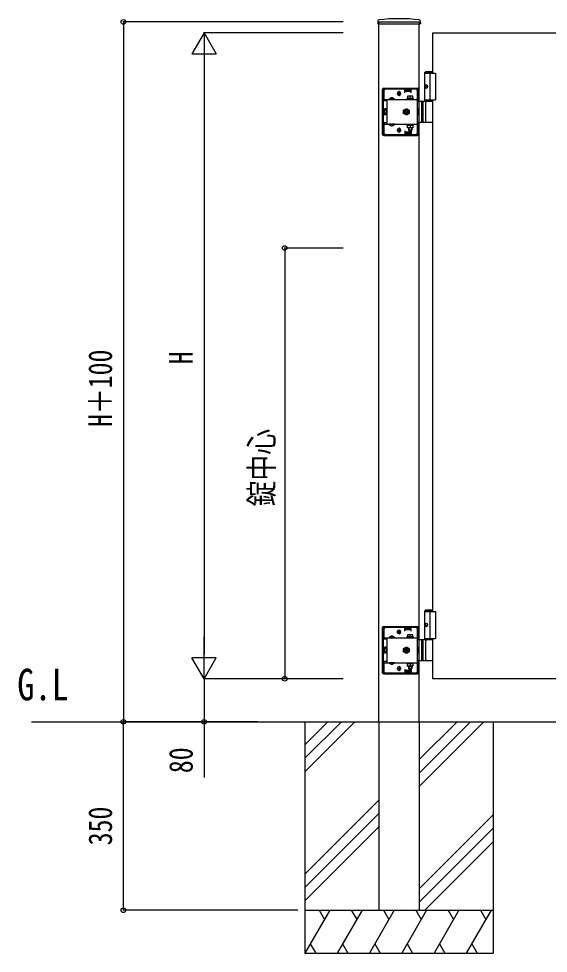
# Model space of a CAD drawing. Units: millimetres, scale not verified. Extents: x -4205 to 4205, y -2970 to 2970.
# Drawn here: x -2422 to -1437, y -322 to 1414 of the extents above; entities that cross this region are included whole.
import ezdxf
from ezdxf.enums import TextEntityAlignment as Align

# ---------------------------------------------------------------- set-up
doc = ezdxf.new("R2010")
doc.units = ezdxf.units.MM
doc.header["$LTSCALE"] = 12
for name, color, linetype in [('0-2_USER1', 3, 'Continuous'), ('0-4_YKK_A1', 4, 'Continuous'), ('0-5_YKK_D', 6, 'Continuous')]:
    doc.layers.add(name, color=color, linetype=linetype)
doc.styles.add('ＭＳ ゴシック', font='')
doc.styles.get('ＭＳ ゴシック').set_extended_font_data('MS Gothic')

msp = doc.modelspace()

# ---------------------------------------------------------------- linework, layer by layer
at = {"layer": '0-4_YKK_A1'}
for p, q in [((-1753.82, 1410.03), (-1754.08, 1405.16)), ((-1751.98, 1408.13), (-1751.98, 1404.63)), ((-1675.14, 1410.03), (-1674.88, 1405.16)), ((-1753.58, 1404.63), (-1675.38, 1404.63)), ((-1751.98, 108.13), (-1751.98, 1404.63)), ((-1676.98, 108.13), (-1676.98, 1404.63)), ((-1651.98, 1313.13), (-1651.98, 1388.13)), ((-1664.48, 1316.13), (-1666.48, 1314.13)), ((-1666.48, 1260.13), (-1666.48, 1314.13)), ((-1666.48, 1314.13), (-1651.98, 1314.13)), ((-1664.48, 1316.13), (-1651.98, 1316.13)), ((-1656.98, 1313.13), (-1656.98, 1263.13)), ((-1742.98, 1285.13), (-1679.98, 1285.13)), ((-1688.48, 1283.63), (-1688.48, 1285.13)), ((-1680.48, 1283.63), (-1680.48, 1285.13)), ((-1665.18, 1290.23), (-1665.78, 1290.23)), ((-1665.18, 1286.03), (-1665.78, 1286.03)), ((-1664.17, 1288.55), (-1664.76, 1288.55)), ((-1664.17, 1287.71), (-1664.76, 1287.71)), ((-1744.98, 1199.13), (-1744.98, 1283.13)), ((-1743.48, 1199.13), (-1743.48, 1283.13)), ((-1742.98, 1283.63), (-1679.98, 1283.63)), ((-1742.98, 1280.13), (-1742.98, 1261.83)), ((-1703.98, 1283.13), (-1739.98, 1283.13)), ((-1718.48, 1275.13), (-1710.48, 1275.13)), ((-1717.73, 1274.88), (-1717.73, 1275.38)), ((-1714.48, 1271.13), (-1714.48, 1279.13)), ((-1711.23, 1274.88), (-1711.23, 1275.38)), ((-1703.98, 1276.63), (-1703.98, 1283.13)), ((-1691.98, 1282.13), (-1703.98, 1282.13)), ((-1691.98, 1279.13), (-1703.98, 1279.13)), ((-1702.98, 1280.63), (-1702.98, 1283.63)), ((-1702.98, 1280.63), (-1692.98, 1280.63)), ((-1698.98, 1269.93), (-1698.98, 1265.93)), ((-1688.98, 1269.93), (-1698.98, 1269.93)), ((-1693.98, 1265.93), (-1693.98, 1269.5)), ((-1692.98, 1280.63), (-1692.98, 1283.63)), ((-1691.98, 1276.63), (-1691.98, 1283.13)), ((-1682.98, 1283.13), (-1691.98, 1283.13)), ((-1688.98, 1265.93), (-1688.98, 1269.93)), ((-1679.98, 1202.13), (-1679.98, 1280.13)), ((-1679.48, 1260.13), (-1679.48, 1283.13)), ((-1677.98, 1260.13), (-1677.98, 1283.13)), ((-1742.98, 1264.33), (-1679.98, 1264.33)), ((-1736.98, 1261.83), (-1742.98, 1261.83)), ((-1736.98, 1261.83), (-1736.98, 1264.33)), ((-1736.98, 1261.83), (-1736.98, 1220.43)), ((-1732.73, 1264.84), (-1732.73, 1264.33)), ((-1723.23, 1264.84), (-1732.73, 1264.84)), ((-1723.23, 1264.33), (-1732.73, 1264.33)), ((-1730.33, 1266.83), (-1729.13, 1264.36)), ((-1729.13, 1264.36), (-1727.98, 1263.75)), ((-1726.84, 1264.36), (-1727.98, 1263.75)), ((-1725.63, 1266.83), (-1726.84, 1264.36)), ((-1723.23, 1264.84), (-1723.23, 1264.33)), ((-1700.23, 1265.93), (-1700.23, 1264.33)), ((-1687.73, 1265.93), (-1700.23, 1265.93)), ((-1700.23, 1264.33), (-1687.73, 1264.33)), ((-1698.98, 1265.93), (-1688.98, 1265.93)), ((-1687.73, 1264.33), (-1687.73, 1265.93)), ((-1676.98, 1260.13), (-1679.98, 1260.13)), ((-1679.48, 1261.83), (-1677.98, 1261.83)), ((-1651.98, 1260.13), (-1676.98, 1260.13)), ((-1672.98, 1260.13), (-1672.98, 1222.13)), ((-1670.48, 1260.13), (-1670.48, 1222.13)), ((-1666.48, 1263.13), (-1646.98, 1263.13)), ((-1664.79, 1223.63), (-1664.79, 1258.63)), ((-1651.98, 313.13), (-1651.98, 1263.13)), ((-1741.28, 1246.13), (-1740.83, 1246.9)), ((-1741.28, 1246.13), (-1741.28, 1236.13)), ((-1741.28, 1236.13), (-1740.83, 1235.36)), ((-1737.28, 1246.9), (-1740.83, 1246.9)), ((-1737.28, 1244.02), (-1740.83, 1244.02)), ((-1737.28, 1238.24), (-1740.83, 1238.24)), ((-1737.28, 1235.36), (-1740.83, 1235.36)), ((-1737.28, 1235.36), (-1737.28, 1246.9)), ((-1737.28, 1245.03), (-1736.98, 1245.03)), ((-1737.28, 1237.23), (-1737.28, 1245.03)), ((-1737.28, 1237.23), (-1736.98, 1237.23)), ((-1705.98, 1244.02), (-1700.98, 1246.9)), ((-1705.98, 1238.24), (-1705.98, 1244.02)), ((-1700.98, 1235.36), (-1705.98, 1238.24)), ((-1704.13, 1241.73), (-1702.89, 1241.73)), ((-1704.13, 1240.53), (-1704.13, 1241.73)), ((-1702.89, 1240.53), (-1704.13, 1240.53)), ((-1701.58, 1243.04), (-1701.58, 1244.28)), ((-1701.58, 1244.28), (-1700.38, 1244.28)), ((-1700.98, 1246.9), (-1695.98, 1244.02)), ((-1695.98, 1238.24), (-1700.98, 1235.36)), ((-1700.38, 1244.28), (-1700.38, 1243.04)), ((-1700.38, 1239.22), (-1700.38, 1237.98)), ((-1697.83, 1240.53), (-1699.07, 1240.53)), ((-1695.98, 1244.02), (-1695.98, 1238.24)), ((-1736.98, 1220.43), (-1742.98, 1220.43)), ((-1742.98, 1220.43), (-1742.98, 1202.13)), ((-1742.98, 1217.93), (-1679.98, 1217.93)), ((-1736.98, 1220.43), (-1736.98, 1217.93)), ((-1723.23, 1217.93), (-1732.73, 1217.93)), ((-1732.73, 1217.42), (-1732.73, 1217.93)), ((-1723.23, 1217.42), (-1732.73, 1217.42)), ((-1730.33, 1215.43), (-1729.13, 1217.9)), ((-1729.13, 1217.9), (-1727.98, 1218.51)), ((-1726.84, 1217.9), (-1727.98, 1218.51)), ((-1725.63, 1215.43), (-1726.84, 1217.9)), ((-1723.23, 1217.42), (-1723.23, 1217.93)), ((-1700.23, 1217.93), (-1687.73, 1217.93)), ((-1700.23, 1216.33), (-1700.23, 1217.93)), ((-1687.73, 1216.33), (-1700.23, 1216.33)), ((-1698.98, 1211.33), (-1698.98, 1216.33)), ((-1698.98, 1216.33), (-1688.98, 1216.33)), ((-1697.18, 1217.93), (-1697.18, 1216.33)), ((-1693.98, 1216.33), (-1693.98, 1211.76)), ((-1690.78, 1217.93), (-1690.78, 1216.33)), ((-1688.98, 1216.33), (-1688.98, 1211.33)), ((-1687.73, 1217.93), (-1687.73, 1216.33)), ((-1679.98, 1222.13), (-1676.98, 1222.13)), ((-1679.48, 1199.13), (-1679.48, 1222.13)), ((-1679.48, 1220.43), (-1677.98, 1220.43)), ((-1677.98, 1199.13), (-1677.98, 1222.13)), ((-1676.98, 1222.13), (-1651.98, 1222.13)), ((-1742.98, 1198.63), (-1679.98, 1198.63)), ((-1739.98, 1199.13), (-1703.98, 1199.13)), ((-1718.48, 1207.13), (-1710.48, 1207.13)), ((-1717.73, 1207.38), (-1717.73, 1206.88)), ((-1714.48, 1211.13), (-1714.48, 1203.13)), ((-1711.23, 1207.38), (-1711.23, 1206.88)), ((-1703.98, 1205.63), (-1703.98, 1199.13)), ((-1691.98, 1203.13), (-1703.98, 1203.13)), ((-1691.98, 1200.13), (-1703.98, 1200.13)), ((-1702.98, 1201.63), (-1702.98, 1198.63)), ((-1702.98, 1201.63), (-1692.98, 1201.63)), ((-1688.98, 1211.33), (-1698.98, 1211.33)), ((-1696.98, 1211.33), (-1696.98, 1206.93)), ((-1696.98, 1206.93), (-1695.98, 1205.93)), ((-1690.98, 1206.93), (-1696.98, 1206.93)), ((-1696.44, 1211.33), (-1696.44, 1206.39)), ((-1691.98, 1205.93), (-1695.98, 1205.93)), ((-1692.98, 1201.63), (-1692.98, 1198.63)), ((-1690.98, 1206.93), (-1691.98, 1205.93)), ((-1691.98, 1205.63), (-1691.98, 1199.13)), ((-1691.98, 1199.13), (-1682.98, 1199.13)), ((-1691.52, 1211.33), (-1691.52, 1206.39)), ((-1690.98, 1211.33), (-1690.98, 1206.93)), ((-1688.48, 1197.13), (-1688.48, 1198.63)), ((-1680.48, 1197.13), (-1680.48, 1198.63)), ((-1742.98, 1197.13), (-1679.98, 1197.13)), ((-1664.48, 316.13), (-1666.48, 314.13)), ((-1666.48, 260.13), (-1666.48, 314.13)), ((-1666.48, 314.13), (-1651.98, 314.13)), ((-1664.48, 316.13), (-1651.98, 316.13)), ((-1656.98, 313.13), (-1656.98, 263.13)), ((-1744.98, 199.13), (-1744.98, 283.13)), ((-1743.48, 199.13), (-1743.48, 283.13)), ((-1742.98, 285.13), (-1679.98, 285.13)), ((-1742.98, 283.63), (-1679.98, 283.63)), ((-1742.98, 280.13), (-1742.98, 261.83)), ((-1703.98, 283.13), (-1739.98, 283.13)), ((-1714.48, 271.13), (-1714.48, 279.13)), ((-1703.98, 276.63), (-1703.98, 283.13)), ((-1691.98, 282.13), (-1703.98, 282.13)), ((-1691.98, 279.13), (-1703.98, 279.13)), ((-1702.98, 280.63), (-1702.98, 283.63)), ((-1702.98, 280.63), (-1692.98, 280.63)), ((-1692.98, 280.63), (-1692.98, 283.63)), ((-1691.98, 276.63), (-1691.98, 283.13)), ((-1682.98, 283.13), (-1691.98, 283.13)), ((-1688.48, 283.63), (-1688.48, 285.13)), ((-1680.48, 283.63), (-1680.48, 285.13)), ((-1679.98, 202.13), (-1679.98, 280.13)), ((-1679.48, 260.13), (-1679.48, 283.13)), ((-1677.98, 260.13), (-1677.98, 283.13)), ((-1665.18, 290.23), (-1665.78, 290.23)), ((-1665.18, 286.03), (-1665.78, 286.03)), ((-1664.17, 288.55), (-1664.76, 288.55)), ((-1664.17, 287.71), (-1664.76, 287.71)), ((-1742.98, 264.33), (-1679.98, 264.33)), ((-1736.98, 261.83), (-1742.98, 261.83)), ((-1736.98, 261.83), (-1736.98, 264.33)), ((-1736.98, 261.83), (-1736.98, 220.43)), ((-1732.73, 264.84), (-1732.73, 264.33)), ((-1723.23, 264.84), (-1732.73, 264.84)), ((-1723.23, 264.33), (-1732.73, 264.33)), ((-1730.33, 266.83), (-1729.13, 264.36)), ((-1729.13, 264.36), (-1727.98, 263.75)), ((-1726.84, 264.36), (-1727.98, 263.75)), ((-1725.63, 266.83), (-1726.84, 264.36)), ((-1723.23, 264.84), (-1723.23, 264.33)), ((-1718.48, 275.13), (-1710.48, 275.13)), ((-1717.73, 274.88), (-1717.73, 275.38)), ((-1711.23, 274.88), (-1711.23, 275.38)), ((-1700.23, 265.93), (-1700.23, 264.33)), ((-1687.73, 265.93), (-1700.23, 265.93)), ((-1700.23, 264.33), (-1687.73, 264.33)), ((-1698.98, 269.93), (-1698.98, 265.93)), ((-1688.98, 269.93), (-1698.98, 269.93)), ((-1698.98, 265.93), (-1688.98, 265.93)), ((-1693.98, 265.93), (-1693.98, 269.5)), ((-1688.98, 265.93), (-1688.98, 269.93)), ((-1687.73, 264.33), (-1687.73, 265.93)), ((-1679.48, 261.83), (-1677.98, 261.83)), ((-1666.48, 263.13), (-1646.98, 263.13)), ((-1741.28, 246.13), (-1740.83, 246.9)), ((-1741.28, 246.13), (-1741.28, 236.13)), ((-1737.28, 246.9), (-1740.83, 246.9)), ((-1737.28, 244.02), (-1740.83, 244.02)), ((-1737.28, 235.36), (-1737.28, 246.9)), ((-1737.28, 245.03), (-1736.98, 245.03)), ((-1737.28, 237.23), (-1737.28, 245.03)), ((-1705.98, 244.02), (-1700.98, 246.9)), ((-1705.98, 238.24), (-1705.98, 244.02)), ((-1701.58, 243.04), (-1701.58, 244.28)), ((-1701.58, 244.28), (-1700.38, 244.28)), ((-1700.98, 246.9), (-1695.98, 244.02)), ((-1700.38, 244.28), (-1700.38, 243.04)), ((-1695.98, 244.02), (-1695.98, 238.24)), ((-1676.98, 260.13), (-1679.98, 260.13)), ((-1651.98, 260.13), (-1676.98, 260.13)), ((-1672.98, 260.13), (-1672.98, 222.13)), ((-1670.48, 260.13), (-1670.48, 222.13)), ((-1664.79, 223.63), (-1664.79, 258.63)), ((-1741.28, 236.13), (-1740.83, 235.36)), ((-1737.28, 238.24), (-1740.83, 238.24)), ((-1737.28, 235.36), (-1740.83, 235.36)), ((-1737.28, 237.23), (-1736.98, 237.23)), ((-1700.98, 235.36), (-1705.98, 238.24)), ((-1704.13, 241.73), (-1702.89, 241.73)), ((-1704.13, 240.53), (-1704.13, 241.73)), ((-1702.89, 240.53), (-1704.13, 240.53)), ((-1695.98, 238.24), (-1700.98, 235.36)), ((-1700.38, 239.22), (-1700.38, 237.98)), ((-1697.83, 240.53), (-1699.07, 240.53)), ((-1736.98, 220.43), (-1742.98, 220.43)), ((-1742.98, 220.43), (-1742.98, 202.13)), ((-1742.98, 217.93), (-1679.98, 217.93)), ((-1736.98, 220.43), (-1736.98, 217.93)), ((-1723.23, 217.93), (-1732.73, 217.93)), ((-1732.73, 217.42), (-1732.73, 217.93)), ((-1723.23, 217.42), (-1732.73, 217.42)), ((-1730.33, 215.43), (-1729.13, 217.9)), ((-1729.13, 217.9), (-1727.98, 218.51)), ((-1726.84, 217.9), (-1727.98, 218.51)), ((-1725.63, 215.43), (-1726.84, 217.9)), ((-1723.23, 217.42), (-1723.23, 217.93)), ((-1714.48, 211.13), (-1714.48, 203.13)), ((-1700.23, 217.93), (-1687.73, 217.93)), ((-1700.23, 216.33), (-1700.23, 217.93)), ((-1687.73, 216.33), (-1700.23, 216.33)), ((-1698.98, 211.33), (-1698.98, 216.33)), ((-1698.98, 216.33), (-1688.98, 216.33)), ((-1688.98, 211.33), (-1698.98, 211.33)), ((-1697.18, 217.93), (-1697.18, 216.33)), ((-1696.98, 211.33), (-1696.98, 206.93)), ((-1696.44, 211.33), (-1696.44, 206.39)), ((-1693.98, 216.33), (-1693.98, 211.76)), ((-1691.52, 211.33), (-1691.52, 206.39)), ((-1690.98, 211.33), (-1690.98, 206.93)), ((-1690.78, 217.93), (-1690.78, 216.33)), ((-1688.98, 216.33), (-1688.98, 211.33)), ((-1687.73, 217.93), (-1687.73, 216.33)), ((-1679.98, 222.13), (-1676.98, 222.13)), ((-1679.48, 199.13), (-1679.48, 222.13)), ((-1679.48, 220.43), (-1677.98, 220.43)), ((-1677.98, 199.13), (-1677.98, 222.13)), ((-1676.98, 222.13), (-1651.98, 222.13)), ((-1742.98, 198.63), (-1679.98, 198.63)), ((-1742.98, 197.13), (-1679.98, 197.13)), ((-1739.98, 199.13), (-1703.98, 199.13)), ((-1718.48, 207.13), (-1710.48, 207.13)), ((-1717.73, 207.38), (-1717.73, 206.88)), ((-1711.23, 207.38), (-1711.23, 206.88)), ((-1703.98, 205.63), (-1703.98, 199.13)), ((-1691.98, 203.13), (-1703.98, 203.13)), ((-1691.98, 200.13), (-1703.98, 200.13)), ((-1702.98, 201.63), (-1702.98, 198.63)), ((-1702.98, 201.63), (-1692.98, 201.63)), ((-1696.98, 206.93), (-1695.98, 205.93)), ((-1690.98, 206.93), (-1696.98, 206.93)), ((-1691.98, 205.93), (-1695.98, 205.93)), ((-1692.98, 201.63), (-1692.98, 198.63)), ((-1690.98, 206.93), (-1691.98, 205.93)), ((-1691.98, 205.63), (-1691.98, 199.13)), ((-1691.98, 199.13), (-1682.98, 199.13)), ((-1688.48, 197.13), (-1688.48, 198.63)), ((-1680.48, 197.13), (-1680.48, 198.63)), ((-2398.15, 108.13), (-121.26, 108.13)), ((-1889.48, 108.13), (-1889.48, -321.87)), ((-1846.69, 108.13), (-1889.48, 65.34)), ((-1821.69, 108.13), (-1889.48, 40.34)), ((-1796.69, 108.13), (-1889.48, 15.34)), ((-1751.98, 108.13), (-1751.98, -241.87)), ((-1676.98, 108.13), (-1676.98, -241.87)), ((-1606.69, 108.13), (-1676.98, 37.84)), ((-1581.69, 108.13), (-1676.98, 12.84)), ((-1556.69, 108.13), (-1676.98, -12.16)), ((-1539.48, 108.13), (-1539.48, -321.87)), ((-1751.98, -37.16), (-1889.48, -174.66)), ((-1751.98, -62.16), (-1889.48, -199.66)), ((-1539.48, -64.66), (-1676.98, -202.16)), ((-1751.98, -87.16), (-1889.48, -224.66)), ((-1539.48, -89.66), (-1676.98, -227.16)), ((-1539.48, -114.66), (-1666.69, -241.87)), ((-1889.48, -241.87), (-1539.48, -241.87)), ((-1843.29, -241.87), (-1889.48, -321.87)), ((-1863.29, -241.87), (-1853.29, -259.19)), ((-1783.29, -241.87), (-1829.48, -321.87)), ((-1803.29, -241.87), (-1793.29, -259.19)), ((-1723.29, -241.87), (-1769.48, -321.87)), ((-1751.98, -241.87), (-1676.98, -241.87)), ((-1743.29, -241.87), (-1733.29, -259.19)), ((-1663.29, -241.87), (-1709.48, -321.87)), ((-1683.29, -241.87), (-1673.29, -259.19)), ((-1603.29, -241.87), (-1649.48, -321.87)), ((-1623.29, -241.87), (-1613.29, -259.19)), ((-1543.29, -241.87), (-1589.48, -321.87)), ((-1563.29, -241.87), (-1553.29, -259.19)), ((-1879.48, -304.55), (-1869.48, -321.87)), ((-1819.48, -304.55), (-1809.48, -321.87)), ((-1759.48, -304.55), (-1749.48, -321.87)), ((-1699.48, -304.55), (-1689.48, -321.87)), ((-1639.48, -304.55), (-1629.48, -321.87)), ((-1579.48, -304.55), (-1569.48, -321.87)), ((-1889.48, -321.87), (-1539.48, -321.87))]:
    msp.add_line(p, q, dxfattribs=at)
for points in [[(-1751.98, 1408.13), (-1676.98, 1408.13), (-1676.98, 1404.63)], [(-1651.98, 1388.13), (-1251.98, 1388.13), (-1251.98, 188.13), (-1651.98, 188.13), (-1651.98, 263.13)], [(-1666.48, 1313.13), (-1646.98, 1313.13), (-1646.98, 1263.13)], [(-1665.89, 1289.39), (-1665.92, 1289.23), (-1665.96, 1289.07), (-1666.03, 1288.92), (-1666.11, 1288.8), (-1666.21, 1288.69), (-1666.27, 1288.64)], [(-1666.27, 1287.62), (-1666.21, 1287.57), (-1666.11, 1287.46), (-1666.03, 1287.34), (-1665.96, 1287.19), (-1665.92, 1287.03), (-1665.89, 1286.87)], [(-1664.76, 1288.55), (-1664.87, 1288.57), (-1664.98, 1288.61), (-1665.08, 1288.69), (-1665.17, 1288.8), (-1665.24, 1288.92), (-1665.28, 1289.07), (-1665.3, 1289.23), (-1665.3, 1289.39)], [(-1665.3, 1286.87), (-1665.3, 1287.03), (-1665.28, 1287.19), (-1665.24, 1287.34), (-1665.17, 1287.46), (-1665.08, 1287.57), (-1664.98, 1287.65), (-1664.87, 1287.69), (-1664.76, 1287.71)], [(-1700.38, 1237.98), (-1701.58, 1237.98), (-1701.58, 1239.22)], [(-1699.07, 1241.73), (-1697.83, 1241.73), (-1697.83, 1240.53)], [(-1679.98, 1236.03), (-1677.98, 1236.03), (-1677.98, 1246.23), (-1679.98, 1246.23)], [(-1666.48, 313.13), (-1646.98, 313.13), (-1646.98, 263.13)], [(-1665.89, 289.39), (-1665.92, 289.23), (-1665.96, 289.07), (-1666.03, 288.92), (-1666.11, 288.8), (-1666.21, 288.69), (-1666.27, 288.64)], [(-1666.27, 287.62), (-1666.21, 287.57), (-1666.11, 287.46), (-1666.03, 287.34), (-1665.96, 287.19), (-1665.92, 287.03), (-1665.89, 286.87)], [(-1664.76, 288.55), (-1664.87, 288.57), (-1664.98, 288.61), (-1665.08, 288.69), (-1665.17, 288.8), (-1665.24, 288.92), (-1665.28, 289.07), (-1665.3, 289.23), (-1665.3, 289.39)], [(-1665.3, 286.87), (-1665.3, 287.03), (-1665.28, 287.19), (-1665.24, 287.34), (-1665.17, 287.46), (-1665.08, 287.57), (-1664.98, 287.65), (-1664.87, 287.69), (-1664.76, 287.71)], [(-1679.98, 236.03), (-1677.98, 236.03), (-1677.98, 246.23), (-1679.98, 246.23)], [(-1700.38, 237.98), (-1701.58, 237.98), (-1701.58, 239.22)], [(-1699.07, 241.73), (-1697.83, 241.73), (-1697.83, 240.53)]]:
    msp.add_lwpolyline(points, dxfattribs=at)
for centre, radius, start, end in [((-1751.83, 1409.93), 2, 96.74435, 177), ((-1714.48, 1094.13), 320, 83.25565, 96.74435), ((-1677.13, 1409.93), 2, 3, 83.25565), ((-1753.58, 1405.13), 0.5, 177, 270), ((-1675.38, 1405.13), 0.5, 270, 3), ((-1742.98, 1283.13), 2, 90, 180), ((-1679.98, 1283.13), 2, 0, 90), ((-1742.98, 1283.13), 0.5, 90, 180), ((-1739.98, 1280.13), 3, 90, 180), ((-1727.98, 1261.56), 5.77, 34.65097, 145.34903), ((-1714.48, 1275.38), 3.25, 0, 180), ((-1714.48, 1274.88), 3.25, 180, 0), ((-1696.48, 1262.5), 7.43, 70.34714, 109.65286), ((-1691.48, 1262.5), 7.43, 70.34714, 109.65286), ((-1682.98, 1280.13), 3, 0, 90), ((-1679.98, 1283.13), 0.5, 0, 90), ((-1663.29, 1258.63), 1.5, 90, 180), ((-1738.72, 1245.46), 2.56, 145.61575, 214.38425), ((-1731.73, 1241.13), 9.55, 162.41205, 197.58795), ((-1738.72, 1236.8), 2.56, 145.61575, 214.38425), ((-1700.98, 1241.13), 5, 103.11701, 349.84078), ((-1700.98, 1241.13), 4.3, 96.72822, 356.22957), ((-1702.89, 1243.04), 1.31, 270, 0), ((-1702.89, 1239.22), 1.31, 0, 90), ((-1700.98, 1241.13), 5, 349.84078, 103.11701), ((-1700.98, 1241.13), 4.3, 356.22957, 96.72822), ((-1699.07, 1243.04), 1.31, 180, 270), ((-1699.07, 1239.22), 1.31, 90, 180), ((-1727.98, 1220.7), 5.77, 214.65097, 325.34903), ((-1663.29, 1223.63), 1.5, 180, 270), ((-1742.98, 1199.13), 2, 180, 270), ((-1742.98, 1199.13), 0.5, 180, 270), ((-1739.98, 1202.13), 3, 180, 270), ((-1714.48, 1207.38), 3.25, 0, 180), ((-1714.48, 1206.88), 3.25, 180, 0), ((-1696.48, 1218.76), 7.43, 250.34714, 289.65286), ((-1691.48, 1218.76), 7.43, 250.34714, 289.65286), ((-1682.98, 1202.13), 3, 270, 0), ((-1679.98, 1199.13), 0.5, 270, 0), ((-1679.98, 1199.13), 2, 270, 0), ((-1742.98, 283.13), 2, 90, 180), ((-1742.98, 283.13), 0.5, 90, 180), ((-1739.98, 280.13), 3, 90, 180), ((-1714.48, 275.38), 3.25, 0, 180), ((-1682.98, 280.13), 3, 0, 90), ((-1679.98, 283.13), 2, 0, 90), ((-1679.98, 283.13), 0.5, 0, 90), ((-1727.98, 261.56), 5.77, 34.65097, 145.34903), ((-1714.48, 274.88), 3.25, 180, 0), ((-1696.48, 262.5), 7.43, 70.34714, 109.65286), ((-1691.48, 262.5), 7.43, 70.34714, 109.65286), ((-1738.72, 245.46), 2.56, 145.61575, 214.38425), ((-1731.73, 241.13), 9.55, 162.41205, 197.58795), ((-1700.98, 241.13), 5, 103.11701, 349.84078), ((-1700.98, 241.13), 4.3, 96.72822, 356.22957), ((-1702.89, 243.04), 1.31, 270, 0), ((-1700.98, 241.13), 5, 349.84078, 103.11701), ((-1700.98, 241.13), 4.3, 356.22957, 96.72822), ((-1699.07, 243.04), 1.31, 180, 270), ((-1663.29, 258.63), 1.5, 90, 180), ((-1738.72, 236.8), 2.56, 145.61575, 214.38425), ((-1702.89, 239.22), 1.31, 0, 90), ((-1699.07, 239.22), 1.31, 90, 180), ((-1727.98, 220.7), 5.77, 214.65097, 325.34903), ((-1714.48, 207.38), 3.25, 0, 180), ((-1696.48, 218.76), 7.43, 250.34714, 289.65286), ((-1691.48, 218.76), 7.43, 250.34714, 289.65286), ((-1663.29, 223.63), 1.5, 180, 270), ((-1742.98, 199.13), 2, 180, 270), ((-1742.98, 199.13), 0.5, 180, 270), ((-1739.98, 202.13), 3, 180, 270), ((-1714.48, 206.88), 3.25, 180, 0), ((-1682.98, 202.13), 3, 270, 0), ((-1679.98, 199.13), 0.5, 270, 0), ((-1679.98, 199.13), 2, 270, 0)]:
    msp.add_arc(centre, radius, start, end, dxfattribs=at)
for centre in [(-1663.82, 1288.13), (-1663.82, 288.13)]:
    msp.add_ellipse(centre, major_axis=(0, -3.5), ratio=0.707107, dxfattribs=at)
for centre, start_param, end_param in [((-1659.59, 1288.13), 1.3352921, 1.4303349), ((-1659.59, 1288.13), 1.7112577, 1.8063006), ((-1659, 1288.13), 1.3352921, 1.4303349), ((-1659, 1288.13), 1.7112577, 1.8063006), ((-1657.81, 1288.13), 1.5241127, 1.6174799), ((-1659.59, 288.13), 1.3352921, 1.4303349), ((-1659.59, 288.13), 1.7112577, 1.8063006), ((-1659, 288.13), 1.3352921, 1.4303349), ((-1659, 288.13), 1.7112577, 1.8063006), ((-1657.81, 288.13), 1.5241127, 1.6174799)]:
    msp.add_ellipse(centre, major_axis=(0, 9), ratio=0.707107, start_param=start_param, end_param=end_param, dxfattribs=at)
at = {"layer": '0-5_YKK_D'}
for p, q in [((-1818.36, 1408.13), (-2227.98, 1408.13)), ((-2226.98, 1408.13), (-2226.98, 108.13)), ((-2076.98, 1388.13), (-2099.48, 1349.16)), ((-1818.36, 1388.13), (-2077.98, 1388.13)), ((-2076.98, 1388.13), (-2054.48, 1349.16)), ((-2076.98, 1388.13), (-2076.98, 1310.19)), ((-2099.48, 1349.16), (-2054.48, 1349.16)), ((-2076.98, 1343.13), (-2076.98, 233.13)), ((-1818.36, 988.13), (-1927.98, 988.13)), ((-1926.98, 988.13), (-1926.98, 188.13)), ((-2076.98, 188.13), (-2076.98, 266.07)), ((-2076.98, 188.13), (-2099.48, 227.1)), ((-2054.48, 227.1), (-2099.48, 227.1)), ((-2076.98, 188.13), (-2054.48, 227.1)), ((-1818.36, 188.13), (-2077.98, 188.13)), ((-1818.36, 188.13), (-2077.98, 188.13)), ((-1818.36, 188.13), (-1927.98, 188.13)), ((-1977.7, 108.13), (-2227.98, 108.13)), ((-1977.7, 108.13), (-2227.98, 108.13)), ((-2226.98, -241.87), (-2226.98, 108.13)), ((-1977.7, 108.13), (-2077.98, 108.13)), ((-1902.98, -241.87), (-2227.98, -241.87))]:
    msp.add_line(p, q, dxfattribs=at)
msp.add_lwpolyline([(-2076.98, 188.13), (-2076.98, 108.13), (-2076.98, 4.73)], dxfattribs=at)
for centre in [(-2226.98, 1408.13), (-1926.98, 988.13), (-1926.98, 188.13), (-2226.98, 108.13), (-2226.98, 108.13), (-2076.98, 108.13), (-2226.98, -241.87)]:
    msp.add_circle(centre, 4.25, dxfattribs=at)

# ---------------------------------------------------------------- texts
at = {"layer": '0-2_USER1', "style": 'ＭＳ ゴシック', "width": 0.8}
msp.add_text('G.L', height=58.65, dxfattribs=at).set_placement((-2424.33, 130.41), align=Align.BOTTOM_LEFT)
at = {"layer": '0-5_YKK_D', "style": 'ＭＳ ゴシック', "width": 0.8}
for s, p in [('H＋100', (-2234.98, 655.73)), ('H', (-2084.98, 772.13)), ('錠中心', (-1934.98, 508.13)), ('80', (-2084.98, 12.73)), ('350', (-2234.98, -121.27))]:
    msp.add_text(s, height=43.99, rotation=90, dxfattribs=at).set_placement(p, align=Align.BOTTOM_LEFT)

doc.saveas('drawing.dxf')
